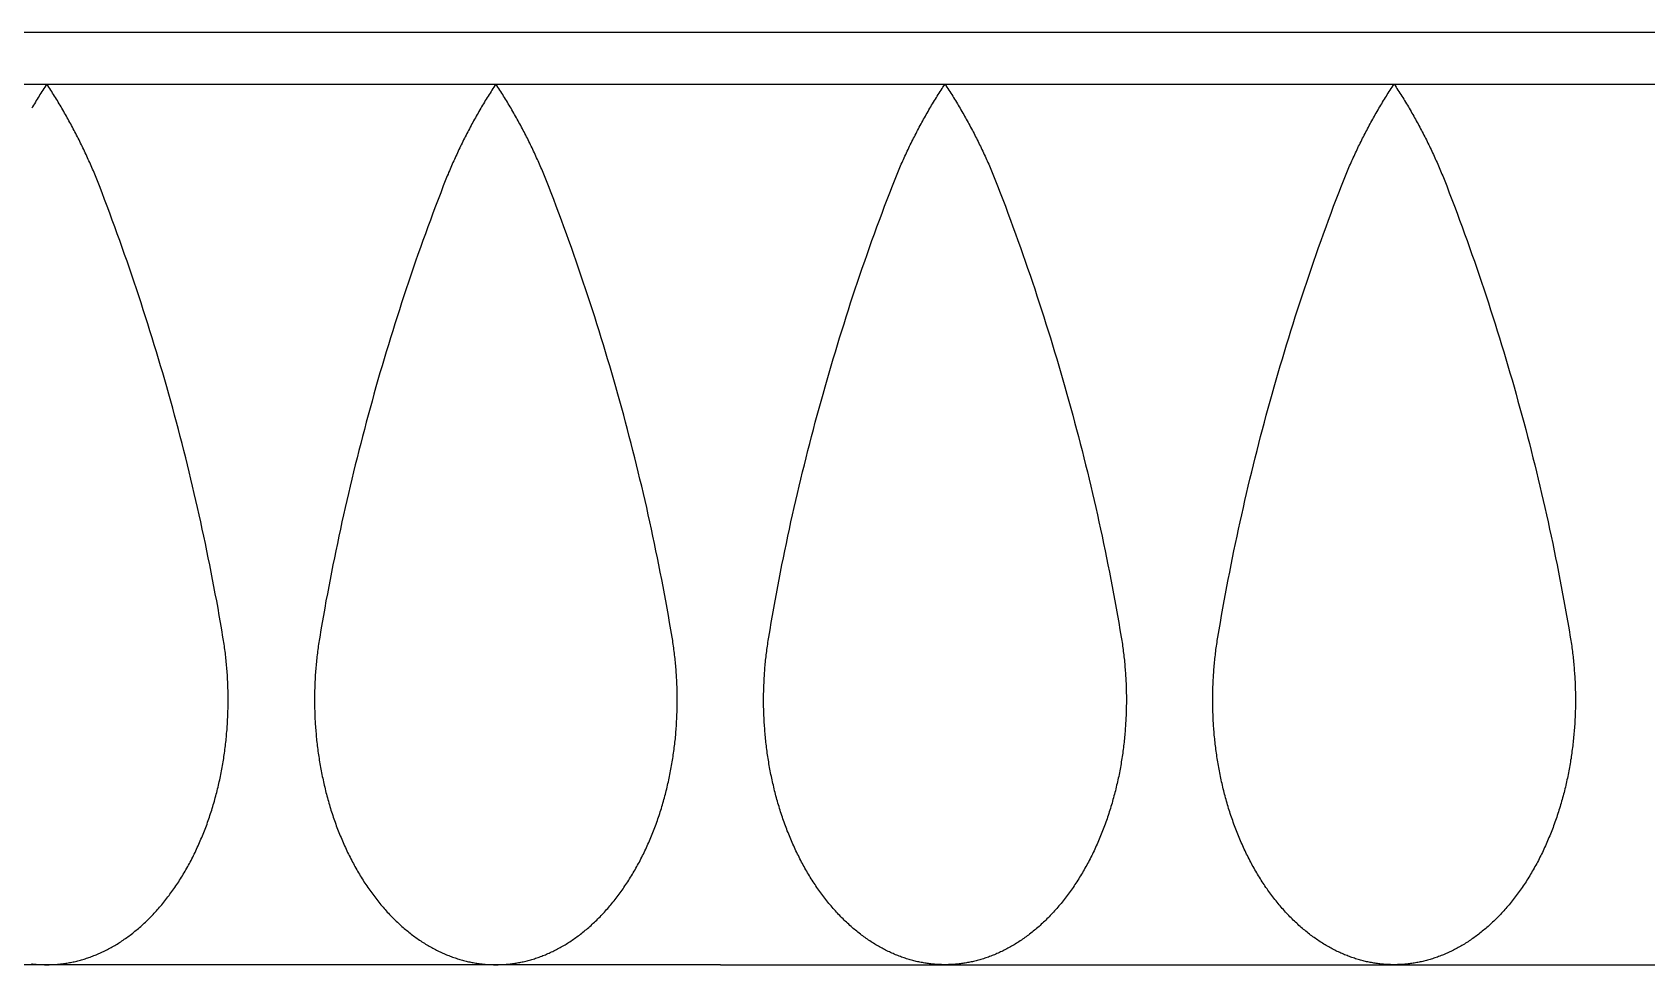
# Model space of a CAD drawing. Extents: x -111 to 2985, y -118 to 122.
# Drawn here: x -5.66 to 12.82, y 4.48 to 15.15 of the extents above; entities that cross this region are included whole.
import ezdxf

# ---------------------------------------------------------------- set-up
doc = ezdxf.new("R2010")
doc.units = 0
doc.layers.add('LAYER_03', color=5, linetype='CONTINUOUS')

msp = doc.modelspace()

# ---------------------------------------------------------------- linework, layer by layer
at = {"layer": 'LAYER_03'}
for points in [[(-13.204, 15.153), (33.064, 15.153)], [(-13.204, 14.56), (33.064, 14.56)], [(-5.669, 4.487), (-5.655, 4.485), (-5.642, 4.484), (-5.628, 4.482), (-5.614, 4.481), (-5.601, 4.48), (-5.587, 4.479), (-5.574, 4.478), (-5.56, 4.478), (-5.547, 4.477), (-5.533, 4.477), (-5.52, 4.476), (-5.506, 4.476), (-5.493, 4.476), (-5.48, 4.476), (-5.466, 4.476), (-5.453, 4.477), (-5.439, 4.477), (-5.426, 4.478), (-5.412, 4.478), (-5.399, 4.479), (-5.385, 4.48), (-5.372, 4.481), (-5.358, 4.482), (-5.344, 4.484), (-5.331, 4.485), (-5.317, 4.487), (-5.303, 4.489), (-5.29, 4.491), (-5.276, 4.493), (-5.262, 4.495), (-5.248, 4.497), (-5.234, 4.5), (-5.22, 4.502), (-5.206, 4.505), (-5.193, 4.508), (-5.179, 4.511), (-5.165, 4.514), (-5.151, 4.518), (-5.137, 4.521), (-5.123, 4.525), (-5.109, 4.528), (-5.095, 4.532), (-5.081, 4.536), (-5.067, 4.541), (-5.053, 4.545), (-5.039, 4.55), (-5.025, 4.554), (-5.011, 4.559), (-4.996, 4.564), (-4.982, 4.569), (-4.968, 4.575), (-4.954, 4.58), (-4.94, 4.586), (-4.926, 4.591), (-4.912, 4.597), (-4.898, 4.603), (-4.884, 4.61), (-4.87, 4.616), (-4.856, 4.622), (-4.842, 4.629), (-4.828, 4.636), (-4.814, 4.643), (-4.8, 4.65), (-4.786, 4.657), (-4.772, 4.665), (-4.758, 4.673), (-4.744, 4.68), (-4.73, 4.688), (-4.716, 4.696), (-4.702, 4.705), (-4.688, 4.713), (-4.674, 4.722), (-4.661, 4.731), (-4.647, 4.739), (-4.633, 4.749), (-4.619, 4.758), (-4.606, 4.767), (-4.592, 4.777), (-4.578, 4.786), (-4.565, 4.796), (-4.551, 4.806), (-4.537, 4.816), (-4.524, 4.827), (-4.51, 4.837), (-4.497, 4.848), (-4.484, 4.859), (-4.47, 4.87), (-4.457, 4.881), (-4.444, 4.892), (-4.43, 4.903), (-4.417, 4.915), (-4.404, 4.927), (-4.391, 4.939), (-4.378, 4.951), (-4.365, 4.963), (-4.352, 4.975), (-4.339, 4.988), (-4.326, 5), (-4.314, 5.013), (-4.301, 5.026), (-4.288, 5.039), (-4.276, 5.052), (-4.263, 5.066), (-4.251, 5.079), (-4.238, 5.093), (-4.226, 5.107), (-4.213, 5.121), (-4.201, 5.135), (-4.189, 5.149), (-4.177, 5.163), (-4.165, 5.178), (-4.153, 5.192), (-4.141, 5.207), (-4.129, 5.222), (-4.118, 5.237), (-4.106, 5.252), (-4.094, 5.267), (-4.083, 5.283), (-4.072, 5.298), (-4.06, 5.314), (-4.049, 5.33), (-4.038, 5.346), (-4.027, 5.362), (-4.016, 5.378), (-4.005, 5.394), (-3.994, 5.411), (-3.983, 5.427), (-3.972, 5.444), (-3.962, 5.461), (-3.951, 5.478), (-3.941, 5.495), (-3.931, 5.512), (-3.92, 5.529), (-3.91, 5.546), (-3.9, 5.564), (-3.89, 5.581), (-3.88, 5.599), (-3.871, 5.616), (-3.861, 5.634), (-3.851, 5.652), (-3.842, 5.67), (-3.833, 5.688), (-3.823, 5.706), (-3.814, 5.725), (-3.805, 5.743), (-3.796, 5.762), (-3.787, 5.78), (-3.778, 5.799), (-3.77, 5.817), (-3.761, 5.836), (-3.753, 5.855), (-3.744, 5.874), (-3.736, 5.893), (-3.728, 5.912), (-3.72, 5.931), (-3.712, 5.951), (-3.704, 5.97), (-3.696, 5.989), (-3.689, 6.009), (-3.681, 6.028), (-3.674, 6.048), (-3.666, 6.067), (-3.659, 6.087), (-3.652, 6.107), (-3.645, 6.127), (-3.638, 6.146), (-3.631, 6.166), (-3.625, 6.186), (-3.618, 6.206), (-3.612, 6.226), (-3.605, 6.246), (-3.599, 6.266), (-3.593, 6.287), (-3.587, 6.307), (-3.581, 6.327), (-3.575, 6.347), (-3.57, 6.368), (-3.564, 6.388), (-3.558, 6.408), (-3.553, 6.429), (-3.548, 6.449), (-3.543, 6.469), (-3.538, 6.49), (-3.533, 6.51), (-3.528, 6.531), (-3.523, 6.551), (-3.518, 6.572), (-3.514, 6.592), (-3.51, 6.613), (-3.505, 6.633), (-3.501, 6.654), (-3.497, 6.674), (-3.493, 6.695), (-3.489, 6.716), (-3.485, 6.736), (-3.482, 6.757), (-3.478, 6.777), (-3.475, 6.798), (-3.471, 6.818), (-3.468, 6.839), (-3.465, 6.859), (-3.462, 6.88), (-3.459, 6.9), (-3.456, 6.921), (-3.454, 6.941), (-3.451, 6.962), (-3.448, 6.982), (-3.446, 7.003), (-3.444, 7.023), (-3.441, 7.043), (-3.439, 7.064), (-3.437, 7.084), (-3.435, 7.104), (-3.434, 7.125), (-3.432, 7.145), (-3.43, 7.165), (-3.429, 7.185), (-3.427, 7.206), (-3.426, 7.226), (-3.425, 7.246), (-3.424, 7.266), (-3.423, 7.286), (-3.422, 7.306), (-3.421, 7.326), (-3.42, 7.346), (-3.419, 7.365), (-3.419, 7.385), (-3.418, 7.405), (-3.418, 7.425), (-3.417, 7.444), (-3.417, 7.464), (-3.417, 7.483), (-3.417, 7.503), (-3.417, 7.522), (-3.417, 7.542), (-3.417, 7.562), (-3.417, 7.581), (-3.418, 7.601), (-3.418, 7.621), (-3.419, 7.64), (-3.419, 7.66), (-3.42, 7.68), (-3.421, 7.7), (-3.422, 7.72), (-3.423, 7.74), (-3.424, 7.76), (-3.425, 7.78), (-3.426, 7.8), (-3.428, 7.82), (-3.429, 7.84), (-3.431, 7.861), (-3.433, 7.881), (-3.434, 7.901), (-3.436, 7.921), (-3.438, 7.942), (-3.44, 7.962), (-3.442, 7.982), (-3.445, 8.003), (-3.447, 8.023), (-3.449, 8.044), (-3.452, 8.064), (-3.455, 8.084), (-3.457, 8.105), (-3.46, 8.125), (-3.463, 8.146), (-3.466, 8.166), (-3.469, 8.187), (-3.473, 8.208), (-3.476, 8.228), (-3.49, 8.311), (-3.504, 8.393), (-3.519, 8.476), (-3.533, 8.559), (-3.548, 8.641), (-3.564, 8.723), (-3.579, 8.806), (-3.595, 8.888), (-3.611, 8.971), (-3.627, 9.053), (-3.644, 9.135), (-3.661, 9.217), (-3.678, 9.3), (-3.695, 9.382), (-3.713, 9.464), (-3.731, 9.546), (-3.749, 9.628), (-3.767, 9.71), (-3.786, 9.791), (-3.805, 9.873), (-3.824, 9.955), (-3.844, 10.037), (-3.863, 10.118), (-3.883, 10.2), (-3.903, 10.281), (-3.924, 10.363), (-3.945, 10.444), (-3.966, 10.525), (-3.987, 10.606), (-4.008, 10.687), (-4.03, 10.769), (-4.052, 10.849), (-4.075, 10.93), (-4.097, 11.011), (-4.12, 11.092), (-4.143, 11.173), (-4.166, 11.253), (-4.19, 11.334), (-4.214, 11.414), (-4.238, 11.494), (-4.262, 11.575), (-4.287, 11.655), (-4.312, 11.735), (-4.337, 11.815), (-4.362, 11.895), (-4.388, 11.975), (-4.414, 12.054), (-4.44, 12.134), (-4.466, 12.214), (-4.493, 12.293), (-4.519, 12.372), (-4.547, 12.452), (-4.574, 12.531), (-4.602, 12.61), (-4.629, 12.689), (-4.657, 12.767), (-4.686, 12.846), (-4.714, 12.925), (-4.743, 13.003), (-4.772, 13.082), (-4.802, 13.16), (-4.831, 13.238), (-4.861, 13.316), (-4.891, 13.394), (-4.898, 13.413), (-4.906, 13.432), (-4.914, 13.451), (-4.921, 13.471), (-4.929, 13.49), (-4.937, 13.509), (-4.945, 13.528), (-4.952, 13.547), (-4.96, 13.566), (-4.968, 13.585), (-4.977, 13.603), (-4.985, 13.622), (-4.993, 13.641), (-5.001, 13.66), (-5.01, 13.679), (-5.018, 13.698), (-5.026, 13.716), (-5.035, 13.735), (-5.044, 13.754), (-5.052, 13.772), (-5.061, 13.791), (-5.07, 13.81), (-5.079, 13.828), (-5.088, 13.847), (-5.097, 13.865), (-5.106, 13.884), (-5.115, 13.902), (-5.124, 13.921), (-5.133, 13.939), (-5.142, 13.957), (-5.152, 13.976), (-5.161, 13.994), (-5.171, 14.012), (-5.18, 14.03), (-5.19, 14.049), (-5.199, 14.067), (-5.209, 14.085), (-5.219, 14.103), (-5.229, 14.121), (-5.239, 14.139), (-5.248, 14.157), (-5.258, 14.175), (-5.269, 14.193), (-5.279, 14.211), (-5.289, 14.228), (-5.299, 14.246), (-5.309, 14.264), (-5.32, 14.282), (-5.33, 14.299), (-5.341, 14.317), (-5.351, 14.335), (-5.362, 14.352), (-5.372, 14.37), (-5.383, 14.387), (-5.394, 14.405), (-5.405, 14.422), (-5.415, 14.439), (-5.426, 14.457), (-5.437, 14.474), (-5.448, 14.491), (-5.459, 14.508), (-5.471, 14.525), (-5.482, 14.543), (-5.493, 14.56), (-5.504, 14.543), (-5.515, 14.525), (-5.527, 14.508), (-5.538, 14.491), (-5.549, 14.474), (-5.56, 14.457), (-5.571, 14.439), (-5.581, 14.422), (-5.592, 14.405), (-5.603, 14.387), (-5.614, 14.37), (-5.624, 14.352), (-5.635, 14.335), (-5.645, 14.317), (-5.656, 14.299), (-5.666, 14.282)], [(2.218, 4.476), (-13.204, 4.476)], [(2.218, 4.476), (17.641, 4.476)]]:
    msp.add_lwpolyline(points, dxfattribs=at)
for points in [[(-2.369, 8.228), (-2.372, 8.208), (-2.376, 8.187), (-2.379, 8.166), (-2.382, 8.146), (-2.385, 8.125), (-2.388, 8.105), (-2.39, 8.084), (-2.393, 8.064), (-2.396, 8.044), (-2.398, 8.023), (-2.4, 8.003), (-2.403, 7.982), (-2.405, 7.962), (-2.407, 7.942), (-2.409, 7.921), (-2.411, 7.901), (-2.413, 7.881), (-2.414, 7.861), (-2.416, 7.84), (-2.417, 7.82), (-2.419, 7.8), (-2.42, 7.78), (-2.421, 7.76), (-2.422, 7.74), (-2.423, 7.72), (-2.424, 7.7), (-2.425, 7.68), (-2.426, 7.66), (-2.426, 7.64), (-2.427, 7.621), (-2.427, 7.601), (-2.428, 7.581), (-2.428, 7.562), (-2.428, 7.542), (-2.428, 7.522), (-2.428, 7.503), (-2.428, 7.483), (-2.428, 7.464), (-2.428, 7.444), (-2.427, 7.425), (-2.427, 7.405), (-2.426, 7.385), (-2.426, 7.365), (-2.425, 7.346), (-2.424, 7.326), (-2.424, 7.306), (-2.423, 7.286), (-2.421, 7.266), (-2.42, 7.246), (-2.419, 7.226), (-2.418, 7.206), (-2.416, 7.185), (-2.415, 7.165), (-2.413, 7.145), (-2.411, 7.125), (-2.41, 7.104), (-2.408, 7.084), (-2.406, 7.064), (-2.404, 7.043), (-2.401, 7.023), (-2.399, 7.003), (-2.397, 6.982), (-2.394, 6.962), (-2.391, 6.941), (-2.389, 6.921), (-2.386, 6.9), (-2.383, 6.88), (-2.38, 6.859), (-2.377, 6.839), (-2.374, 6.818), (-2.37, 6.798), (-2.367, 6.777), (-2.363, 6.757), (-2.36, 6.736), (-2.356, 6.716), (-2.352, 6.695), (-2.348, 6.674), (-2.344, 6.654), (-2.34, 6.633), (-2.335, 6.613), (-2.331, 6.592), (-2.327, 6.572), (-2.322, 6.551), (-2.317, 6.531), (-2.312, 6.51), (-2.307, 6.49), (-2.302, 6.469), (-2.297, 6.449), (-2.292, 6.429), (-2.287, 6.408), (-2.281, 6.388), (-2.276, 6.368), (-2.27, 6.347), (-2.264, 6.327), (-2.258, 6.307), (-2.252, 6.287), (-2.246, 6.266), (-2.24, 6.246), (-2.233, 6.226), (-2.227, 6.206), (-2.22, 6.186), (-2.214, 6.166), (-2.207, 6.146), (-2.2, 6.127), (-2.193, 6.107), (-2.186, 6.087), (-2.179, 6.067), (-2.171, 6.048), (-2.164, 6.028), (-2.156, 6.009), (-2.149, 5.989), (-2.141, 5.97), (-2.133, 5.951), (-2.125, 5.931), (-2.117, 5.912), (-2.109, 5.893), (-2.101, 5.874), (-2.092, 5.855), (-2.084, 5.836), (-2.075, 5.817), (-2.067, 5.799), (-2.058, 5.78), (-2.049, 5.762), (-2.04, 5.743), (-2.031, 5.725), (-2.022, 5.706), (-2.012, 5.688), (-2.003, 5.67), (-1.994, 5.652), (-1.984, 5.634), (-1.974, 5.616), (-1.965, 5.599), (-1.955, 5.581), (-1.945, 5.564), (-1.935, 5.546), (-1.925, 5.529), (-1.914, 5.512), (-1.904, 5.495), (-1.894, 5.478), (-1.883, 5.461), (-1.873, 5.444), (-1.862, 5.427), (-1.851, 5.411), (-1.84, 5.394), (-1.829, 5.378), (-1.818, 5.362), (-1.807, 5.346), (-1.796, 5.33), (-1.785, 5.314), (-1.773, 5.298), (-1.762, 5.283), (-1.751, 5.267), (-1.739, 5.252), (-1.727, 5.237), (-1.716, 5.222), (-1.704, 5.207), (-1.692, 5.192), (-1.68, 5.178), (-1.668, 5.163), (-1.656, 5.149), (-1.644, 5.135), (-1.632, 5.121), (-1.619, 5.107), (-1.607, 5.093), (-1.595, 5.079), (-1.582, 5.066), (-1.57, 5.052), (-1.557, 5.039), (-1.544, 5.026), (-1.532, 5.013), (-1.519, 5), (-1.506, 4.988), (-1.493, 4.975), (-1.48, 4.963), (-1.467, 4.951), (-1.454, 4.939), (-1.441, 4.927), (-1.428, 4.915), (-1.415, 4.903), (-1.401, 4.892), (-1.388, 4.881), (-1.375, 4.87), (-1.362, 4.859), (-1.348, 4.848), (-1.335, 4.837), (-1.321, 4.827), (-1.308, 4.816), (-1.294, 4.806), (-1.281, 4.796), (-1.267, 4.786), (-1.253, 4.777), (-1.24, 4.767), (-1.226, 4.758), (-1.212, 4.749), (-1.198, 4.739), (-1.185, 4.731), (-1.171, 4.722), (-1.157, 4.713), (-1.143, 4.705), (-1.129, 4.696), (-1.115, 4.688), (-1.101, 4.68), (-1.087, 4.673), (-1.073, 4.665), (-1.059, 4.657), (-1.045, 4.65), (-1.031, 4.643), (-1.017, 4.636), (-1.003, 4.629), (-0.989, 4.622), (-0.975, 4.616), (-0.961, 4.61), (-0.947, 4.603), (-0.933, 4.597), (-0.919, 4.591), (-0.905, 4.586), (-0.891, 4.58), (-0.877, 4.575), (-0.863, 4.569), (-0.849, 4.564), (-0.835, 4.559), (-0.82, 4.554), (-0.806, 4.55), (-0.792, 4.545), (-0.778, 4.541), (-0.764, 4.536), (-0.75, 4.532), (-0.736, 4.528), (-0.722, 4.525), (-0.708, 4.521), (-0.694, 4.518), (-0.68, 4.514), (-0.666, 4.511), (-0.652, 4.508), (-0.639, 4.505), (-0.625, 4.502), (-0.611, 4.5), (-0.597, 4.497), (-0.583, 4.495), (-0.569, 4.493), (-0.556, 4.491), (-0.542, 4.489), (-0.528, 4.487), (-0.514, 4.485), (-0.501, 4.484), (-0.487, 4.482), (-0.473, 4.481), (-0.46, 4.48), (-0.446, 4.479), (-0.433, 4.478), (-0.419, 4.478), (-0.406, 4.477), (-0.392, 4.477), (-0.379, 4.476), (-0.365, 4.476), (-0.352, 4.476), (-0.339, 4.476), (-0.325, 4.476), (-0.312, 4.477), (-0.298, 4.477), (-0.285, 4.478), (-0.271, 4.478), (-0.258, 4.479), (-0.244, 4.48), (-0.231, 4.481), (-0.217, 4.482), (-0.203, 4.484), (-0.19, 4.485), (-0.176, 4.487), (-0.162, 4.489), (-0.149, 4.491), (-0.135, 4.493), (-0.121, 4.495), (-0.107, 4.497), (-0.093, 4.5), (-0.079, 4.502), (-0.066, 4.505), (-0.052, 4.508), (-0.038, 4.511), (-0.024, 4.514), (-0.01, 4.518), (0.004, 4.521), (0.018, 4.525), (0.032, 4.528), (0.046, 4.532), (0.06, 4.536), (0.074, 4.541), (0.088, 4.545), (0.102, 4.55), (0.116, 4.554), (0.13, 4.559), (0.145, 4.564), (0.159, 4.569), (0.173, 4.575), (0.187, 4.58), (0.201, 4.586), (0.215, 4.591), (0.229, 4.597), (0.243, 4.603), (0.257, 4.61), (0.271, 4.616), (0.285, 4.622), (0.299, 4.629), (0.313, 4.636), (0.327, 4.643), (0.341, 4.65), (0.355, 4.657), (0.369, 4.665), (0.383, 4.673), (0.397, 4.68), (0.411, 4.688), (0.425, 4.696), (0.439, 4.705), (0.453, 4.713), (0.467, 4.722), (0.48, 4.731), (0.494, 4.739), (0.508, 4.749), (0.522, 4.758), (0.535, 4.767), (0.549, 4.777), (0.563, 4.786), (0.576, 4.796), (0.59, 4.806), (0.604, 4.816), (0.617, 4.827), (0.631, 4.837), (0.644, 4.848), (0.657, 4.859), (0.671, 4.87), (0.684, 4.881), (0.697, 4.892), (0.711, 4.903), (0.724, 4.915), (0.737, 4.927), (0.75, 4.939), (0.763, 4.951), (0.776, 4.963), (0.789, 4.975), (0.802, 4.988), (0.815, 5), (0.827, 5.013), (0.84, 5.026), (0.853, 5.039), (0.865, 5.052), (0.878, 5.066), (0.89, 5.079), (0.903, 5.093), (0.915, 5.107), (0.928, 5.121), (0.94, 5.135), (0.952, 5.149), (0.964, 5.163), (0.976, 5.178), (0.988, 5.192), (1, 5.207), (1.012, 5.222), (1.023, 5.237), (1.035, 5.252), (1.047, 5.267), (1.058, 5.283), (1.069, 5.298), (1.081, 5.314), (1.092, 5.33), (1.103, 5.346), (1.114, 5.362), (1.125, 5.378), (1.136, 5.394), (1.147, 5.411), (1.158, 5.427), (1.168, 5.444), (1.179, 5.461), (1.19, 5.478), (1.2, 5.495), (1.21, 5.512), (1.221, 5.529), (1.231, 5.546), (1.241, 5.564), (1.251, 5.581), (1.261, 5.599), (1.27, 5.616), (1.28, 5.634), (1.29, 5.652), (1.299, 5.67), (1.308, 5.688), (1.318, 5.706), (1.327, 5.725), (1.336, 5.743), (1.345, 5.762), (1.354, 5.78), (1.363, 5.799), (1.371, 5.817), (1.38, 5.836), (1.388, 5.855), (1.397, 5.874), (1.405, 5.893), (1.413, 5.912), (1.421, 5.931), (1.429, 5.951), (1.437, 5.97), (1.445, 5.989), (1.452, 6.009), (1.46, 6.028), (1.467, 6.048), (1.475, 6.067), (1.482, 6.087), (1.489, 6.107), (1.496, 6.127), (1.503, 6.146), (1.51, 6.166), (1.516, 6.186), (1.523, 6.206), (1.529, 6.226), (1.536, 6.246), (1.542, 6.266), (1.548, 6.287), (1.554, 6.307), (1.56, 6.327), (1.566, 6.347), (1.571, 6.368), (1.577, 6.388), (1.583, 6.408), (1.588, 6.429), (1.593, 6.449), (1.598, 6.469), (1.603, 6.49), (1.608, 6.51), (1.613, 6.531), (1.618, 6.551), (1.622, 6.572), (1.627, 6.592), (1.631, 6.613), (1.636, 6.633), (1.64, 6.654), (1.644, 6.674), (1.648, 6.695), (1.652, 6.716), (1.656, 6.736), (1.659, 6.757), (1.663, 6.777), (1.666, 6.798), (1.67, 6.818), (1.673, 6.839), (1.676, 6.859), (1.679, 6.88), (1.682, 6.9), (1.685, 6.921), (1.687, 6.941), (1.69, 6.962), (1.693, 6.982), (1.695, 7.003), (1.697, 7.023), (1.699, 7.043), (1.702, 7.064), (1.704, 7.084), (1.706, 7.104), (1.707, 7.125), (1.709, 7.145), (1.711, 7.165), (1.712, 7.185), (1.714, 7.206), (1.715, 7.226), (1.716, 7.246), (1.717, 7.266), (1.718, 7.286), (1.719, 7.306), (1.72, 7.326), (1.721, 7.346), (1.722, 7.365), (1.722, 7.385), (1.723, 7.405), (1.723, 7.425), (1.724, 7.444), (1.724, 7.464), (1.724, 7.483), (1.724, 7.503), (1.724, 7.522), (1.724, 7.542), (1.724, 7.562), (1.724, 7.581), (1.723, 7.601), (1.723, 7.621), (1.722, 7.64), (1.722, 7.66), (1.721, 7.68), (1.72, 7.7), (1.719, 7.72), (1.718, 7.74), (1.717, 7.76), (1.716, 7.78), (1.715, 7.8), (1.713, 7.82), (1.712, 7.84), (1.71, 7.861), (1.708, 7.881), (1.707, 7.901), (1.705, 7.921), (1.703, 7.942), (1.701, 7.962), (1.699, 7.982), (1.696, 8.003), (1.694, 8.023), (1.692, 8.044), (1.689, 8.064), (1.686, 8.084), (1.684, 8.105), (1.681, 8.125), (1.678, 8.146), (1.675, 8.166), (1.672, 8.187), (1.668, 8.208), (1.665, 8.228), (1.651, 8.311), (1.637, 8.393), (1.622, 8.476), (1.608, 8.559), (1.593, 8.641), (1.577, 8.723), (1.562, 8.806), (1.546, 8.888), (1.53, 8.971), (1.514, 9.053), (1.497, 9.135), (1.48, 9.217), (1.463, 9.3), (1.446, 9.382), (1.428, 9.464), (1.41, 9.546), (1.392, 9.628), (1.374, 9.71), (1.355, 9.791), (1.336, 9.873), (1.317, 9.955), (1.297, 10.037), (1.278, 10.118), (1.258, 10.2), (1.238, 10.281), (1.217, 10.363), (1.196, 10.444), (1.175, 10.525), (1.154, 10.606), (1.132, 10.687), (1.111, 10.769), (1.089, 10.849), (1.066, 10.93), (1.044, 11.011), (1.021, 11.092), (0.998, 11.173), (0.975, 11.253), (0.951, 11.334), (0.927, 11.414), (0.903, 11.494), (0.879, 11.575), (0.854, 11.655), (0.829, 11.735), (0.804, 11.815), (0.779, 11.895), (0.753, 11.975), (0.727, 12.054), (0.701, 12.134), (0.675, 12.214), (0.648, 12.293), (0.622, 12.372), (0.594, 12.452), (0.567, 12.531), (0.539, 12.61), (0.512, 12.689), (0.484, 12.767), (0.455, 12.846), (0.427, 12.925), (0.398, 13.003), (0.369, 13.082), (0.339, 13.16), (0.31, 13.238), (0.28, 13.316), (0.25, 13.394), (0.242, 13.413), (0.235, 13.432), (0.227, 13.451), (0.22, 13.471), (0.212, 13.49), (0.204, 13.509), (0.196, 13.528), (0.188, 13.547), (0.181, 13.566), (0.172, 13.585), (0.164, 13.603), (0.156, 13.622), (0.148, 13.641), (0.14, 13.66), (0.131, 13.679), (0.123, 13.698), (0.114, 13.716), (0.106, 13.735), (0.097, 13.754), (0.089, 13.772), (0.08, 13.791), (0.071, 13.81), (0.062, 13.828), (0.053, 13.847), (0.044, 13.865), (0.035, 13.884), (0.026, 13.902), (0.017, 13.921), (0.008, 13.939), (-0.001, 13.957), (-0.011, 13.976), (-0.02, 13.994), (-0.03, 14.012), (-0.039, 14.03), (-0.049, 14.049), (-0.058, 14.067), (-0.068, 14.085), (-0.078, 14.103), (-0.088, 14.121), (-0.098, 14.139), (-0.107, 14.157), (-0.117, 14.175), (-0.128, 14.193), (-0.138, 14.211), (-0.148, 14.228), (-0.158, 14.246), (-0.168, 14.264), (-0.179, 14.282), (-0.189, 14.299), (-0.2, 14.317), (-0.21, 14.335), (-0.221, 14.352), (-0.231, 14.37), (-0.242, 14.387), (-0.253, 14.405), (-0.264, 14.422), (-0.274, 14.439), (-0.285, 14.457), (-0.296, 14.474), (-0.307, 14.491), (-0.318, 14.508), (-0.33, 14.525), (-0.341, 14.543), (-0.352, 14.56), (-0.363, 14.543), (-0.374, 14.525), (-0.386, 14.508), (-0.397, 14.491), (-0.408, 14.474), (-0.419, 14.457), (-0.43, 14.439), (-0.44, 14.422), (-0.451, 14.405), (-0.462, 14.387), (-0.473, 14.37), (-0.483, 14.352), (-0.494, 14.335), (-0.504, 14.317), (-0.515, 14.299), (-0.525, 14.282), (-0.536, 14.264), (-0.546, 14.246), (-0.556, 14.228), (-0.566, 14.211), (-0.577, 14.193), (-0.587, 14.175), (-0.597, 14.157), (-0.607, 14.139), (-0.616, 14.121), (-0.626, 14.103), (-0.636, 14.085), (-0.646, 14.067), (-0.655, 14.049), (-0.665, 14.03), (-0.674, 14.012), (-0.684, 13.994), (-0.693, 13.976), (-0.703, 13.957), (-0.712, 13.939), (-0.721, 13.921), (-0.73, 13.902), (-0.739, 13.884), (-0.748, 13.865), (-0.757, 13.847), (-0.766, 13.828), (-0.775, 13.81), (-0.784, 13.791), (-0.793, 13.772), (-0.801, 13.754), (-0.81, 13.735), (-0.819, 13.716), (-0.827, 13.698), (-0.835, 13.679), (-0.844, 13.66), (-0.852, 13.641), (-0.86, 13.622), (-0.868, 13.603), (-0.877, 13.585), (-0.885, 13.566), (-0.893, 13.547), (-0.9, 13.528), (-0.908, 13.509), (-0.916, 13.49), (-0.924, 13.471), (-0.931, 13.451), (-0.939, 13.432), (-0.947, 13.413), (-0.954, 13.394), (-0.984, 13.316), (-1.014, 13.238), (-1.043, 13.16), (-1.073, 13.082), (-1.102, 13.003), (-1.131, 12.925), (-1.159, 12.846), (-1.188, 12.767), (-1.216, 12.689), (-1.244, 12.61), (-1.271, 12.531), (-1.298, 12.452), (-1.326, 12.372), (-1.352, 12.293), (-1.379, 12.214), (-1.405, 12.134), (-1.432, 12.054), (-1.457, 11.975), (-1.483, 11.895), (-1.508, 11.815), (-1.533, 11.735), (-1.558, 11.655), (-1.583, 11.575), (-1.607, 11.494), (-1.631, 11.414), (-1.655, 11.334), (-1.679, 11.253), (-1.702, 11.173), (-1.725, 11.092), (-1.748, 11.011), (-1.77, 10.93), (-1.793, 10.849), (-1.815, 10.769), (-1.837, 10.687), (-1.858, 10.606), (-1.879, 10.525), (-1.9, 10.444), (-1.921, 10.363), (-1.942, 10.281), (-1.962, 10.2), (-1.982, 10.118), (-2.002, 10.037), (-2.021, 9.955), (-2.04, 9.873), (-2.059, 9.791), (-2.078, 9.71), (-2.096, 9.628), (-2.114, 9.546), (-2.132, 9.464), (-2.15, 9.382), (-2.167, 9.3), (-2.184, 9.217), (-2.201, 9.135), (-2.218, 9.053), (-2.234, 8.971), (-2.25, 8.888), (-2.266, 8.806), (-2.281, 8.723), (-2.297, 8.641), (-2.312, 8.559), (-2.326, 8.476), (-2.341, 8.393), (-2.355, 8.311)], [(6.806, 8.228), (6.809, 8.208), (6.812, 8.187), (6.816, 8.166), (6.819, 8.146), (6.822, 8.125), (6.824, 8.105), (6.827, 8.084), (6.83, 8.064), (6.832, 8.044), (6.835, 8.023), (6.837, 8.003), (6.84, 7.982), (6.842, 7.962), (6.844, 7.942), (6.846, 7.921), (6.848, 7.901), (6.849, 7.881), (6.851, 7.861), (6.853, 7.84), (6.854, 7.82), (6.855, 7.8), (6.857, 7.78), (6.858, 7.76), (6.859, 7.74), (6.86, 7.72), (6.861, 7.7), (6.862, 7.68), (6.862, 7.66), (6.863, 7.64), (6.864, 7.621), (6.864, 7.601), (6.864, 7.581), (6.865, 7.562), (6.865, 7.542), (6.865, 7.522), (6.865, 7.503), (6.865, 7.483), (6.865, 7.464), (6.864, 7.444), (6.864, 7.425), (6.864, 7.405), (6.863, 7.385), (6.863, 7.365), (6.862, 7.346), (6.861, 7.326), (6.86, 7.306), (6.859, 7.286), (6.858, 7.266), (6.857, 7.246), (6.856, 7.226), (6.855, 7.206), (6.853, 7.185), (6.852, 7.165), (6.85, 7.145), (6.848, 7.125), (6.846, 7.104), (6.844, 7.084), (6.842, 7.064), (6.84, 7.043), (6.838, 7.023), (6.836, 7.003), (6.833, 6.982), (6.831, 6.962), (6.828, 6.941), (6.826, 6.921), (6.823, 6.9), (6.82, 6.88), (6.817, 6.859), (6.814, 6.839), (6.81, 6.818), (6.807, 6.798), (6.804, 6.777), (6.8, 6.757), (6.796, 6.736), (6.793, 6.716), (6.789, 6.695), (6.785, 6.674), (6.781, 6.654), (6.777, 6.633), (6.772, 6.613), (6.768, 6.592), (6.763, 6.572), (6.759, 6.551), (6.754, 6.531), (6.749, 6.51), (6.744, 6.49), (6.739, 6.469), (6.734, 6.449), (6.729, 6.429), (6.723, 6.408), (6.718, 6.388), (6.712, 6.368), (6.707, 6.347), (6.701, 6.327), (6.695, 6.307), (6.689, 6.287), (6.683, 6.266), (6.676, 6.246), (6.67, 6.226), (6.664, 6.206), (6.657, 6.186), (6.65, 6.166), (6.644, 6.146), (6.637, 6.127), (6.63, 6.107), (6.623, 6.087), (6.615, 6.067), (6.608, 6.048), (6.601, 6.028), (6.593, 6.009), (6.585, 5.989), (6.578, 5.97), (6.57, 5.951), (6.562, 5.931), (6.554, 5.912), (6.546, 5.893), (6.537, 5.874), (6.529, 5.855), (6.521, 5.836), (6.512, 5.817), (6.503, 5.799), (6.495, 5.78), (6.486, 5.762), (6.477, 5.743), (6.468, 5.725), (6.458, 5.706), (6.449, 5.688), (6.44, 5.67), (6.43, 5.652), (6.421, 5.634), (6.411, 5.616), (6.401, 5.599), (6.391, 5.581), (6.382, 5.564), (6.371, 5.546), (6.361, 5.529), (6.351, 5.512), (6.341, 5.495), (6.33, 5.478), (6.32, 5.461), (6.309, 5.444), (6.299, 5.427), (6.288, 5.411), (6.277, 5.394), (6.266, 5.378), (6.255, 5.362), (6.244, 5.346), (6.233, 5.33), (6.222, 5.314), (6.21, 5.298), (6.199, 5.283), (6.187, 5.267), (6.176, 5.252), (6.164, 5.237), (6.152, 5.222), (6.141, 5.207), (6.129, 5.192), (6.117, 5.178), (6.105, 5.163), (6.093, 5.149), (6.081, 5.135), (6.068, 5.121), (6.056, 5.107), (6.044, 5.093), (6.031, 5.079), (6.019, 5.066), (6.006, 5.052), (5.994, 5.039), (5.981, 5.026), (5.968, 5.013), (5.956, 5), (5.943, 4.988), (5.93, 4.975), (5.917, 4.963), (5.904, 4.951), (5.891, 4.939), (5.878, 4.927), (5.865, 4.915), (5.851, 4.903), (5.838, 4.892), (5.825, 4.881), (5.812, 4.87), (5.798, 4.859), (5.785, 4.848), (5.771, 4.837), (5.758, 4.827), (5.744, 4.816), (5.731, 4.806), (5.717, 4.796), (5.704, 4.786), (5.69, 4.777), (5.676, 4.767), (5.663, 4.758), (5.649, 4.749), (5.635, 4.739), (5.621, 4.731), (5.607, 4.722), (5.594, 4.713), (5.58, 4.705), (5.566, 4.696), (5.552, 4.688), (5.538, 4.68), (5.524, 4.673), (5.51, 4.665), (5.496, 4.657), (5.482, 4.65), (5.468, 4.643), (5.454, 4.636), (5.44, 4.629), (5.426, 4.622), (5.412, 4.616), (5.398, 4.61), (5.384, 4.603), (5.37, 4.597), (5.356, 4.591), (5.342, 4.586), (5.328, 4.58), (5.314, 4.575), (5.299, 4.569), (5.285, 4.564), (5.271, 4.559), (5.257, 4.554), (5.243, 4.55), (5.229, 4.545), (5.215, 4.541), (5.201, 4.536), (5.187, 4.532), (5.173, 4.528), (5.159, 4.525), (5.145, 4.521), (5.131, 4.518), (5.117, 4.514), (5.103, 4.511), (5.089, 4.508), (5.075, 4.505), (5.061, 4.502), (5.048, 4.5), (5.034, 4.497), (5.02, 4.495), (5.006, 4.493), (4.992, 4.491), (4.979, 4.489), (4.965, 4.487), (4.951, 4.485), (4.937, 4.484), (4.924, 4.482), (4.91, 4.481), (4.896, 4.48), (4.883, 4.479), (4.869, 4.478), (4.856, 4.478), (4.842, 4.477), (4.829, 4.477), (4.816, 4.476), (4.802, 4.476), (4.789, 4.476), (4.775, 4.476), (4.762, 4.476), (4.749, 4.477), (4.735, 4.477), (4.722, 4.478), (4.708, 4.478), (4.695, 4.479), (4.681, 4.48), (4.667, 4.481), (4.654, 4.482), (4.64, 4.484), (4.627, 4.485), (4.613, 4.487), (4.599, 4.489), (4.585, 4.491), (4.572, 4.493), (4.558, 4.495), (4.544, 4.497), (4.53, 4.5), (4.516, 4.502), (4.502, 4.505), (4.488, 4.508), (4.474, 4.511), (4.46, 4.514), (4.447, 4.518), (4.433, 4.521), (4.419, 4.525), (4.405, 4.528), (4.391, 4.532), (4.377, 4.536), (4.362, 4.541), (4.348, 4.545), (4.334, 4.55), (4.32, 4.554), (4.306, 4.559), (4.292, 4.564), (4.278, 4.569), (4.264, 4.575), (4.25, 4.58), (4.236, 4.586), (4.222, 4.591), (4.208, 4.597), (4.194, 4.603), (4.18, 4.61), (4.166, 4.616), (4.152, 4.622), (4.138, 4.629), (4.124, 4.636), (4.109, 4.643), (4.095, 4.65), (4.081, 4.657), (4.068, 4.665), (4.054, 4.673), (4.04, 4.68), (4.026, 4.688), (4.012, 4.696), (3.998, 4.705), (3.984, 4.713), (3.97, 4.722), (3.956, 4.731), (3.943, 4.739), (3.929, 4.749), (3.915, 4.758), (3.901, 4.767), (3.888, 4.777), (3.874, 4.786), (3.86, 4.796), (3.847, 4.806), (3.833, 4.816), (3.82, 4.827), (3.806, 4.837), (3.793, 4.848), (3.779, 4.859), (3.766, 4.87), (3.753, 4.881), (3.739, 4.892), (3.726, 4.903), (3.713, 4.915), (3.7, 4.927), (3.687, 4.939), (3.674, 4.951), (3.661, 4.963), (3.648, 4.975), (3.635, 4.988), (3.622, 5), (3.609, 5.013), (3.597, 5.026), (3.584, 5.039), (3.571, 5.052), (3.559, 5.066), (3.546, 5.079), (3.534, 5.093), (3.522, 5.107), (3.509, 5.121), (3.497, 5.135), (3.485, 5.149), (3.473, 5.163), (3.461, 5.178), (3.449, 5.192), (3.437, 5.207), (3.425, 5.222), (3.413, 5.237), (3.402, 5.252), (3.39, 5.267), (3.379, 5.283), (3.367, 5.298), (3.356, 5.314), (3.345, 5.33), (3.334, 5.346), (3.322, 5.362), (3.311, 5.378), (3.301, 5.394), (3.29, 5.411), (3.279, 5.427), (3.268, 5.444), (3.258, 5.461), (3.247, 5.478), (3.237, 5.495), (3.226, 5.512), (3.216, 5.529), (3.206, 5.546), (3.196, 5.564), (3.186, 5.581), (3.176, 5.599), (3.166, 5.616), (3.157, 5.634), (3.147, 5.652), (3.138, 5.67), (3.128, 5.688), (3.119, 5.706), (3.11, 5.725), (3.101, 5.743), (3.092, 5.762), (3.083, 5.78), (3.074, 5.799), (3.066, 5.817), (3.057, 5.836), (3.048, 5.855), (3.04, 5.874), (3.032, 5.893), (3.024, 5.912), (3.016, 5.931), (3.008, 5.951), (3, 5.97), (2.992, 5.989), (2.984, 6.009), (2.977, 6.028), (2.969, 6.048), (2.962, 6.067), (2.955, 6.087), (2.948, 6.107), (2.941, 6.127), (2.934, 6.146), (2.927, 6.166), (2.921, 6.186), (2.914, 6.206), (2.907, 6.226), (2.901, 6.246), (2.895, 6.266), (2.889, 6.287), (2.883, 6.307), (2.877, 6.327), (2.871, 6.347), (2.865, 6.368), (2.86, 6.388), (2.854, 6.408), (2.849, 6.429), (2.844, 6.449), (2.838, 6.469), (2.833, 6.49), (2.828, 6.51), (2.824, 6.531), (2.819, 6.551), (2.814, 6.572), (2.81, 6.592), (2.805, 6.613), (2.801, 6.633), (2.797, 6.654), (2.793, 6.674), (2.789, 6.695), (2.785, 6.716), (2.781, 6.736), (2.778, 6.757), (2.774, 6.777), (2.771, 6.798), (2.767, 6.818), (2.764, 6.839), (2.761, 6.859), (2.758, 6.88), (2.755, 6.9), (2.752, 6.921), (2.749, 6.941), (2.747, 6.962), (2.744, 6.982), (2.742, 7.003), (2.739, 7.023), (2.737, 7.043), (2.735, 7.064), (2.733, 7.084), (2.731, 7.104), (2.729, 7.125), (2.728, 7.145), (2.726, 7.165), (2.725, 7.185), (2.723, 7.206), (2.722, 7.226), (2.72, 7.246), (2.719, 7.266), (2.718, 7.286), (2.717, 7.306), (2.716, 7.326), (2.716, 7.346), (2.715, 7.365), (2.714, 7.385), (2.714, 7.405), (2.713, 7.425), (2.713, 7.444), (2.713, 7.464), (2.713, 7.483), (2.713, 7.503), (2.713, 7.522), (2.713, 7.542), (2.713, 7.562), (2.713, 7.581), (2.714, 7.601), (2.714, 7.621), (2.715, 7.64), (2.715, 7.66), (2.716, 7.68), (2.717, 7.7), (2.718, 7.72), (2.719, 7.74), (2.72, 7.76), (2.721, 7.78), (2.722, 7.8), (2.724, 7.82), (2.725, 7.84), (2.727, 7.861), (2.728, 7.881), (2.73, 7.901), (2.732, 7.921), (2.734, 7.942), (2.736, 7.962), (2.738, 7.982), (2.74, 8.003), (2.743, 8.023), (2.745, 8.044), (2.748, 8.064), (2.75, 8.084), (2.753, 8.105), (2.756, 8.125), (2.759, 8.146), (2.762, 8.166), (2.765, 8.187), (2.768, 8.208), (2.772, 8.228), (2.786, 8.311), (2.8, 8.393), (2.814, 8.476), (2.829, 8.559), (2.844, 8.641), (2.859, 8.723), (2.875, 8.806), (2.891, 8.888), (2.907, 8.971), (2.923, 9.053), (2.94, 9.135), (2.957, 9.217), (2.974, 9.3), (2.991, 9.382), (3.009, 9.464), (3.026, 9.546), (3.045, 9.628), (3.063, 9.71), (3.082, 9.791), (3.101, 9.873), (3.12, 9.955), (3.139, 10.037), (3.159, 10.118), (3.179, 10.2), (3.199, 10.281), (3.22, 10.363), (3.24, 10.444), (3.261, 10.525), (3.283, 10.606), (3.304, 10.687), (3.326, 10.769), (3.348, 10.849), (3.37, 10.93), (3.393, 11.011), (3.416, 11.092), (3.439, 11.173), (3.462, 11.253), (3.486, 11.334), (3.51, 11.414), (3.534, 11.494), (3.558, 11.575), (3.583, 11.655), (3.607, 11.735), (3.633, 11.815), (3.658, 11.895), (3.683, 11.975), (3.709, 12.054), (3.735, 12.134), (3.762, 12.214), (3.788, 12.293), (3.815, 12.372), (3.842, 12.452), (3.87, 12.531), (3.897, 12.61), (3.925, 12.689), (3.953, 12.767), (3.982, 12.846), (4.01, 12.925), (4.039, 13.003), (4.068, 13.082), (4.097, 13.16), (4.127, 13.238), (4.157, 13.316), (4.187, 13.394), (4.194, 13.413), (4.202, 13.432), (4.209, 13.451), (4.217, 13.471), (4.225, 13.49), (4.232, 13.509), (4.24, 13.528), (4.248, 13.547), (4.256, 13.566), (4.264, 13.585), (4.272, 13.603), (4.281, 13.622), (4.289, 13.641), (4.297, 13.66), (4.305, 13.679), (4.314, 13.698), (4.322, 13.716), (4.331, 13.735), (4.339, 13.754), (4.348, 13.772), (4.357, 13.791), (4.366, 13.81), (4.374, 13.828), (4.383, 13.847), (4.392, 13.865), (4.401, 13.884), (4.41, 13.902), (4.42, 13.921), (4.429, 13.939), (4.438, 13.957), (4.447, 13.976), (4.457, 13.994), (4.466, 14.012), (4.476, 14.03), (4.485, 14.049), (4.495, 14.067), (4.505, 14.085), (4.515, 14.103), (4.524, 14.121), (4.534, 14.139), (4.544, 14.157), (4.554, 14.175), (4.564, 14.193), (4.574, 14.211), (4.585, 14.228), (4.595, 14.246), (4.605, 14.264), (4.615, 14.282), (4.626, 14.299), (4.636, 14.317), (4.647, 14.335), (4.657, 14.352), (4.668, 14.37), (4.679, 14.387), (4.69, 14.405), (4.7, 14.422), (4.711, 14.439), (4.722, 14.457), (4.733, 14.474), (4.744, 14.491), (4.755, 14.508), (4.766, 14.525), (4.778, 14.543), (4.789, 14.56), (4.8, 14.543), (4.811, 14.525), (4.822, 14.508), (4.833, 14.491), (4.844, 14.474), (4.855, 14.457), (4.866, 14.439), (4.877, 14.422), (4.888, 14.405), (4.899, 14.387), (4.909, 14.37), (4.92, 14.352), (4.931, 14.335), (4.941, 14.317), (4.952, 14.299), (4.962, 14.282), (4.972, 14.264), (4.983, 14.246), (4.993, 14.228), (5.003, 14.211), (5.013, 14.193), (5.023, 14.175), (5.033, 14.157), (5.043, 14.139), (5.053, 14.121), (5.063, 14.103), (5.073, 14.085), (5.082, 14.067), (5.092, 14.049), (5.102, 14.03), (5.111, 14.012), (5.121, 13.994), (5.13, 13.976), (5.139, 13.957), (5.149, 13.939), (5.158, 13.921), (5.167, 13.902), (5.176, 13.884), (5.185, 13.865), (5.194, 13.847), (5.203, 13.828), (5.212, 13.81), (5.221, 13.791), (5.229, 13.772), (5.238, 13.754), (5.247, 13.735), (5.255, 13.716), (5.264, 13.698), (5.272, 13.679), (5.281, 13.66), (5.289, 13.641), (5.297, 13.622), (5.305, 13.603), (5.313, 13.585), (5.321, 13.566), (5.329, 13.547), (5.337, 13.528), (5.345, 13.509), (5.353, 13.49), (5.361, 13.471), (5.368, 13.451), (5.376, 13.432), (5.383, 13.413), (5.391, 13.394), (5.421, 13.316), (5.451, 13.238), (5.48, 13.16), (5.51, 13.082), (5.539, 13.003), (5.567, 12.925), (5.596, 12.846), (5.624, 12.767), (5.652, 12.689), (5.68, 12.61), (5.708, 12.531), (5.735, 12.452), (5.762, 12.372), (5.789, 12.293), (5.816, 12.214), (5.842, 12.134), (5.868, 12.054), (5.894, 11.975), (5.92, 11.895), (5.945, 11.815), (5.97, 11.735), (5.995, 11.655), (6.02, 11.575), (6.044, 11.494), (6.068, 11.414), (6.092, 11.334), (6.115, 11.253), (6.139, 11.173), (6.162, 11.092), (6.185, 11.011), (6.207, 10.93), (6.229, 10.849), (6.252, 10.769), (6.273, 10.687), (6.295, 10.606), (6.316, 10.525), (6.337, 10.444), (6.358, 10.363), (6.378, 10.281), (6.399, 10.2), (6.419, 10.118), (6.438, 10.037), (6.458, 9.955), (6.477, 9.873), (6.496, 9.791), (6.515, 9.71), (6.533, 9.628), (6.551, 9.546), (6.569, 9.464), (6.587, 9.382), (6.604, 9.3), (6.621, 9.217), (6.638, 9.135), (6.654, 9.053), (6.671, 8.971), (6.687, 8.888), (6.703, 8.806), (6.718, 8.723), (6.733, 8.641), (6.748, 8.559), (6.763, 8.476), (6.778, 8.393), (6.792, 8.311)], [(11.947, 8.228), (11.95, 8.208), (11.953, 8.187), (11.957, 8.166), (11.96, 8.146), (11.963, 8.125), (11.965, 8.105), (11.968, 8.084), (11.971, 8.064), (11.973, 8.044), (11.976, 8.023), (11.978, 8.003), (11.98, 7.982), (11.983, 7.962), (11.985, 7.942), (11.987, 7.921), (11.988, 7.901), (11.99, 7.881), (11.992, 7.861), (11.993, 7.84), (11.995, 7.82), (11.996, 7.8), (11.998, 7.78), (11.999, 7.76), (12, 7.74), (12.001, 7.72), (12.002, 7.7), (12.003, 7.68), (12.003, 7.66), (12.004, 7.64), (12.004, 7.621), (12.005, 7.601), (12.005, 7.581), (12.006, 7.562), (12.006, 7.542), (12.006, 7.522), (12.006, 7.503), (12.006, 7.483), (12.006, 7.464), (12.005, 7.444), (12.005, 7.425), (12.005, 7.405), (12.004, 7.385), (12.004, 7.365), (12.003, 7.346), (12.002, 7.326), (12.001, 7.306), (12, 7.286), (11.999, 7.266), (11.998, 7.246), (11.997, 7.226), (11.995, 7.206), (11.994, 7.185), (11.993, 7.165), (11.991, 7.145), (11.989, 7.125), (11.987, 7.104), (11.985, 7.084), (11.983, 7.064), (11.981, 7.043), (11.979, 7.023), (11.977, 7.003), (11.974, 6.982), (11.972, 6.962), (11.969, 6.941), (11.966, 6.921), (11.964, 6.9), (11.961, 6.88), (11.958, 6.859), (11.955, 6.839), (11.951, 6.818), (11.948, 6.798), (11.945, 6.777), (11.941, 6.757), (11.937, 6.736), (11.934, 6.716), (11.93, 6.695), (11.926, 6.674), (11.922, 6.654), (11.917, 6.633), (11.913, 6.613), (11.909, 6.592), (11.904, 6.572), (11.9, 6.551), (11.895, 6.531), (11.89, 6.51), (11.885, 6.49), (11.88, 6.469), (11.875, 6.449), (11.87, 6.429), (11.864, 6.408), (11.859, 6.388), (11.853, 6.368), (11.848, 6.347), (11.842, 6.327), (11.836, 6.307), (11.83, 6.287), (11.824, 6.266), (11.817, 6.246), (11.811, 6.226), (11.805, 6.206), (11.798, 6.186), (11.791, 6.166), (11.785, 6.146), (11.778, 6.127), (11.771, 6.107), (11.764, 6.087), (11.756, 6.067), (11.749, 6.048), (11.742, 6.028), (11.734, 6.009), (11.726, 5.989), (11.719, 5.97), (11.711, 5.951), (11.703, 5.931), (11.695, 5.912), (11.687, 5.893), (11.678, 5.874), (11.67, 5.855), (11.662, 5.836), (11.653, 5.817), (11.644, 5.799), (11.636, 5.78), (11.627, 5.762), (11.618, 5.743), (11.609, 5.725), (11.599, 5.706), (11.59, 5.688), (11.581, 5.67), (11.571, 5.652), (11.562, 5.634), (11.552, 5.616), (11.542, 5.599), (11.532, 5.581), (11.523, 5.564), (11.512, 5.546), (11.502, 5.529), (11.492, 5.512), (11.482, 5.495), (11.471, 5.478), (11.461, 5.461), (11.45, 5.444), (11.44, 5.427), (11.429, 5.411), (11.418, 5.394), (11.407, 5.378), (11.396, 5.362), (11.385, 5.346), (11.374, 5.33), (11.363, 5.314), (11.351, 5.298), (11.34, 5.283), (11.328, 5.267), (11.317, 5.252), (11.305, 5.237), (11.293, 5.222), (11.282, 5.207), (11.27, 5.192), (11.258, 5.178), (11.246, 5.163), (11.234, 5.149), (11.222, 5.135), (11.209, 5.121), (11.197, 5.107), (11.185, 5.093), (11.172, 5.079), (11.16, 5.066), (11.147, 5.052), (11.135, 5.039), (11.122, 5.026), (11.109, 5.013), (11.097, 5), (11.084, 4.988), (11.071, 4.975), (11.058, 4.963), (11.045, 4.951), (11.032, 4.939), (11.019, 4.927), (11.006, 4.915), (10.992, 4.903), (10.979, 4.892), (10.966, 4.881), (10.953, 4.87), (10.939, 4.859), (10.926, 4.848), (10.912, 4.837), (10.899, 4.827), (10.885, 4.816), (10.872, 4.806), (10.858, 4.796), (10.845, 4.786), (10.831, 4.777), (10.817, 4.767), (10.804, 4.758), (10.79, 4.749), (10.776, 4.739), (10.762, 4.731), (10.748, 4.722), (10.735, 4.713), (10.721, 4.705), (10.707, 4.696), (10.693, 4.688), (10.679, 4.68), (10.665, 4.673), (10.651, 4.665), (10.637, 4.657), (10.623, 4.65), (10.609, 4.643), (10.595, 4.636), (10.581, 4.629), (10.567, 4.622), (10.553, 4.616), (10.539, 4.61), (10.525, 4.603), (10.511, 4.597), (10.497, 4.591), (10.483, 4.586), (10.469, 4.58), (10.454, 4.575), (10.44, 4.569), (10.426, 4.564), (10.412, 4.559), (10.398, 4.554), (10.384, 4.55), (10.37, 4.545), (10.356, 4.541), (10.342, 4.536), (10.328, 4.532), (10.314, 4.528), (10.3, 4.525), (10.286, 4.521), (10.272, 4.518), (10.258, 4.514), (10.244, 4.511), (10.23, 4.508), (10.216, 4.505), (10.202, 4.502), (10.189, 4.5), (10.175, 4.497), (10.161, 4.495), (10.147, 4.493), (10.133, 4.491), (10.119, 4.489), (10.106, 4.487), (10.092, 4.485), (10.078, 4.484), (10.065, 4.482), (10.051, 4.481), (10.037, 4.48), (10.024, 4.479), (10.01, 4.478), (9.997, 4.478), (9.983, 4.477), (9.97, 4.477), (9.956, 4.476), (9.943, 4.476), (9.93, 4.476), (9.916, 4.476), (9.903, 4.476), (9.89, 4.477), (9.876, 4.477), (9.863, 4.478), (9.849, 4.478), (9.836, 4.479), (9.822, 4.48), (9.808, 4.481), (9.795, 4.482), (9.781, 4.484), (9.767, 4.485), (9.754, 4.487), (9.74, 4.489), (9.726, 4.491), (9.712, 4.493), (9.699, 4.495), (9.685, 4.497), (9.671, 4.5), (9.657, 4.502), (9.643, 4.505), (9.629, 4.508), (9.615, 4.511), (9.601, 4.514), (9.587, 4.518), (9.574, 4.521), (9.56, 4.525), (9.546, 4.528), (9.532, 4.532), (9.517, 4.536), (9.503, 4.541), (9.489, 4.545), (9.475, 4.55), (9.461, 4.554), (9.447, 4.559), (9.433, 4.564), (9.419, 4.569), (9.405, 4.575), (9.391, 4.58), (9.377, 4.586), (9.363, 4.591), (9.349, 4.597), (9.335, 4.603), (9.321, 4.61), (9.307, 4.616), (9.293, 4.622), (9.279, 4.629), (9.264, 4.636), (9.25, 4.643), (9.236, 4.65), (9.222, 4.657), (9.208, 4.665), (9.195, 4.673), (9.181, 4.68), (9.167, 4.688), (9.153, 4.696), (9.139, 4.705), (9.125, 4.713), (9.111, 4.722), (9.097, 4.731), (9.083, 4.739), (9.07, 4.749), (9.056, 4.758), (9.042, 4.767), (9.029, 4.777), (9.015, 4.786), (9.001, 4.796), (8.988, 4.806), (8.974, 4.816), (8.961, 4.827), (8.947, 4.837), (8.934, 4.848), (8.92, 4.859), (8.907, 4.87), (8.894, 4.881), (8.88, 4.892), (8.867, 4.903), (8.854, 4.915), (8.841, 4.927), (8.828, 4.939), (8.815, 4.951), (8.802, 4.963), (8.789, 4.975), (8.776, 4.988), (8.763, 5), (8.75, 5.013), (8.738, 5.026), (8.725, 5.039), (8.712, 5.052), (8.7, 5.066), (8.687, 5.079), (8.675, 5.093), (8.663, 5.107), (8.65, 5.121), (8.638, 5.135), (8.626, 5.149), (8.614, 5.163), (8.602, 5.178), (8.59, 5.192), (8.578, 5.207), (8.566, 5.222), (8.554, 5.237), (8.543, 5.252), (8.531, 5.267), (8.52, 5.283), (8.508, 5.298), (8.497, 5.314), (8.486, 5.33), (8.475, 5.346), (8.463, 5.362), (8.452, 5.378), (8.441, 5.394), (8.431, 5.411), (8.42, 5.427), (8.409, 5.444), (8.399, 5.461), (8.388, 5.478), (8.378, 5.495), (8.367, 5.512), (8.357, 5.529), (8.347, 5.546), (8.337, 5.564), (8.327, 5.581), (8.317, 5.599), (8.307, 5.616), (8.298, 5.634), (8.288, 5.652), (8.279, 5.67), (8.269, 5.688), (8.26, 5.706), (8.251, 5.725), (8.242, 5.743), (8.233, 5.762), (8.224, 5.78), (8.215, 5.799), (8.207, 5.817), (8.198, 5.836), (8.189, 5.855), (8.181, 5.874), (8.173, 5.893), (8.165, 5.912), (8.157, 5.931), (8.149, 5.951), (8.141, 5.97), (8.133, 5.989), (8.125, 6.009), (8.118, 6.028), (8.11, 6.048), (8.103, 6.067), (8.096, 6.087), (8.089, 6.107), (8.082, 6.127), (8.075, 6.146), (8.068, 6.166), (8.061, 6.186), (8.055, 6.206), (8.048, 6.226), (8.042, 6.246), (8.036, 6.266), (8.03, 6.287), (8.024, 6.307), (8.018, 6.327), (8.012, 6.347), (8.006, 6.368), (8.001, 6.388), (7.995, 6.408), (7.99, 6.429), (7.985, 6.449), (7.979, 6.469), (7.974, 6.49), (7.969, 6.51), (7.965, 6.531), (7.96, 6.551), (7.955, 6.572), (7.951, 6.592), (7.946, 6.613), (7.942, 6.633), (7.938, 6.654), (7.934, 6.674), (7.93, 6.695), (7.926, 6.716), (7.922, 6.736), (7.919, 6.757), (7.915, 6.777), (7.912, 6.798), (7.908, 6.818), (7.905, 6.839), (7.902, 6.859), (7.899, 6.88), (7.896, 6.9), (7.893, 6.921), (7.89, 6.941), (7.888, 6.962), (7.885, 6.982), (7.883, 7.003), (7.88, 7.023), (7.878, 7.043), (7.876, 7.064), (7.874, 7.084), (7.872, 7.104), (7.87, 7.125), (7.869, 7.145), (7.867, 7.165), (7.865, 7.185), (7.864, 7.206), (7.863, 7.226), (7.861, 7.246), (7.86, 7.266), (7.859, 7.286), (7.858, 7.306), (7.857, 7.326), (7.857, 7.346), (7.856, 7.365), (7.855, 7.385), (7.855, 7.405), (7.854, 7.425), (7.854, 7.444), (7.854, 7.464), (7.854, 7.483), (7.854, 7.503), (7.854, 7.522), (7.854, 7.542), (7.854, 7.562), (7.854, 7.581), (7.855, 7.601), (7.855, 7.621), (7.856, 7.64), (7.856, 7.66), (7.857, 7.68), (7.858, 7.7), (7.859, 7.72), (7.86, 7.74), (7.861, 7.76), (7.862, 7.78), (7.863, 7.8), (7.865, 7.82), (7.866, 7.84), (7.868, 7.861), (7.869, 7.881), (7.871, 7.901), (7.873, 7.921), (7.875, 7.942), (7.877, 7.962), (7.879, 7.982), (7.881, 8.003), (7.884, 8.023), (7.886, 8.044), (7.889, 8.064), (7.891, 8.084), (7.894, 8.105), (7.897, 8.125), (7.9, 8.146), (7.903, 8.166), (7.906, 8.187), (7.909, 8.208), (7.913, 8.228), (7.927, 8.311), (7.941, 8.393), (7.955, 8.476), (7.97, 8.559), (7.985, 8.641), (8, 8.723), (8.016, 8.806), (8.032, 8.888), (8.048, 8.971), (8.064, 9.053), (8.081, 9.135), (8.097, 9.217), (8.115, 9.3), (8.132, 9.382), (8.15, 9.464), (8.167, 9.546), (8.186, 9.628), (8.204, 9.71), (8.223, 9.791), (8.242, 9.873), (8.261, 9.955), (8.28, 10.037), (8.3, 10.118), (8.32, 10.2), (8.34, 10.281), (8.361, 10.363), (8.381, 10.444), (8.402, 10.525), (8.424, 10.606), (8.445, 10.687), (8.467, 10.769), (8.489, 10.849), (8.511, 10.93), (8.534, 11.011), (8.557, 11.092), (8.58, 11.173), (8.603, 11.253), (8.627, 11.334), (8.651, 11.414), (8.675, 11.494), (8.699, 11.575), (8.724, 11.655), (8.748, 11.735), (8.773, 11.815), (8.799, 11.895), (8.824, 11.975), (8.85, 12.054), (8.876, 12.134), (8.903, 12.214), (8.929, 12.293), (8.956, 12.372), (8.983, 12.452), (9.011, 12.531), (9.038, 12.61), (9.066, 12.689), (9.094, 12.767), (9.123, 12.846), (9.151, 12.925), (9.18, 13.003), (9.209, 13.082), (9.238, 13.16), (9.268, 13.238), (9.298, 13.316), (9.328, 13.394), (9.335, 13.413), (9.343, 13.432), (9.35, 13.451), (9.358, 13.471), (9.366, 13.49), (9.373, 13.509), (9.381, 13.528), (9.389, 13.547), (9.397, 13.566), (9.405, 13.585), (9.413, 13.603), (9.421, 13.622), (9.43, 13.641), (9.438, 13.66), (9.446, 13.679), (9.455, 13.698), (9.463, 13.716), (9.472, 13.735), (9.48, 13.754), (9.489, 13.772), (9.498, 13.791), (9.507, 13.81), (9.515, 13.828), (9.524, 13.847), (9.533, 13.865), (9.542, 13.884), (9.551, 13.902), (9.561, 13.921), (9.57, 13.939), (9.579, 13.957), (9.588, 13.976), (9.598, 13.994), (9.607, 14.012), (9.617, 14.03), (9.626, 14.049), (9.636, 14.067), (9.646, 14.085), (9.656, 14.103), (9.665, 14.121), (9.675, 14.139), (9.685, 14.157), (9.695, 14.175), (9.705, 14.193), (9.715, 14.211), (9.726, 14.228), (9.736, 14.246), (9.746, 14.264), (9.756, 14.282), (9.767, 14.299), (9.777, 14.317), (9.788, 14.335), (9.798, 14.352), (9.809, 14.37), (9.82, 14.387), (9.831, 14.405), (9.841, 14.422), (9.852, 14.439), (9.863, 14.457), (9.874, 14.474), (9.885, 14.491), (9.896, 14.508), (9.907, 14.525), (9.919, 14.543), (9.93, 14.56), (9.941, 14.543), (9.952, 14.525), (9.963, 14.508), (9.974, 14.491), (9.985, 14.474), (9.996, 14.457), (10.007, 14.439), (10.018, 14.422), (10.029, 14.405), (10.04, 14.387), (10.05, 14.37), (10.061, 14.352), (10.072, 14.335), (10.082, 14.317), (10.093, 14.299), (10.103, 14.282), (10.113, 14.264), (10.124, 14.246), (10.134, 14.228), (10.144, 14.211), (10.154, 14.193), (10.164, 14.175), (10.174, 14.157), (10.184, 14.139), (10.194, 14.121), (10.204, 14.103), (10.214, 14.085), (10.223, 14.067), (10.233, 14.049), (10.243, 14.03), (10.252, 14.012), (10.262, 13.994), (10.271, 13.976), (10.28, 13.957), (10.29, 13.939), (10.299, 13.921), (10.308, 13.902), (10.317, 13.884), (10.326, 13.865), (10.335, 13.847), (10.344, 13.828), (10.353, 13.81), (10.362, 13.791), (10.37, 13.772), (10.379, 13.754), (10.388, 13.735), (10.396, 13.716), (10.405, 13.698), (10.413, 13.679), (10.422, 13.66), (10.43, 13.641), (10.438, 13.622), (10.446, 13.603), (10.454, 13.585), (10.462, 13.566), (10.47, 13.547), (10.478, 13.528), (10.486, 13.509), (10.494, 13.49), (10.502, 13.471), (10.509, 13.451), (10.517, 13.432), (10.524, 13.413), (10.532, 13.394), (10.562, 13.316), (10.592, 13.238), (10.621, 13.16), (10.65, 13.082), (10.68, 13.003), (10.708, 12.925), (10.737, 12.846), (10.765, 12.767), (10.793, 12.689), (10.821, 12.61), (10.849, 12.531), (10.876, 12.452), (10.903, 12.372), (10.93, 12.293), (10.957, 12.214), (10.983, 12.134), (11.009, 12.054), (11.035, 11.975), (11.061, 11.895), (11.086, 11.815), (11.111, 11.735), (11.136, 11.655), (11.161, 11.575), (11.185, 11.494), (11.209, 11.414), (11.233, 11.334), (11.256, 11.253), (11.28, 11.173), (11.303, 11.092), (11.326, 11.011), (11.348, 10.93), (11.37, 10.849), (11.393, 10.769), (11.414, 10.687), (11.436, 10.606), (11.457, 10.525), (11.478, 10.444), (11.499, 10.363), (11.519, 10.281), (11.54, 10.2), (11.56, 10.118), (11.579, 10.037), (11.599, 9.955), (11.618, 9.873), (11.637, 9.791), (11.656, 9.71), (11.674, 9.628), (11.692, 9.546), (11.71, 9.464), (11.728, 9.382), (11.745, 9.3), (11.762, 9.217), (11.779, 9.135), (11.795, 9.053), (11.812, 8.971), (11.828, 8.888), (11.844, 8.806), (11.859, 8.723), (11.874, 8.641), (11.889, 8.559), (11.904, 8.476), (11.919, 8.393), (11.933, 8.311)]]:
    msp.add_lwpolyline(points, close=True, dxfattribs=at)

doc.saveas('drawing.dxf')
